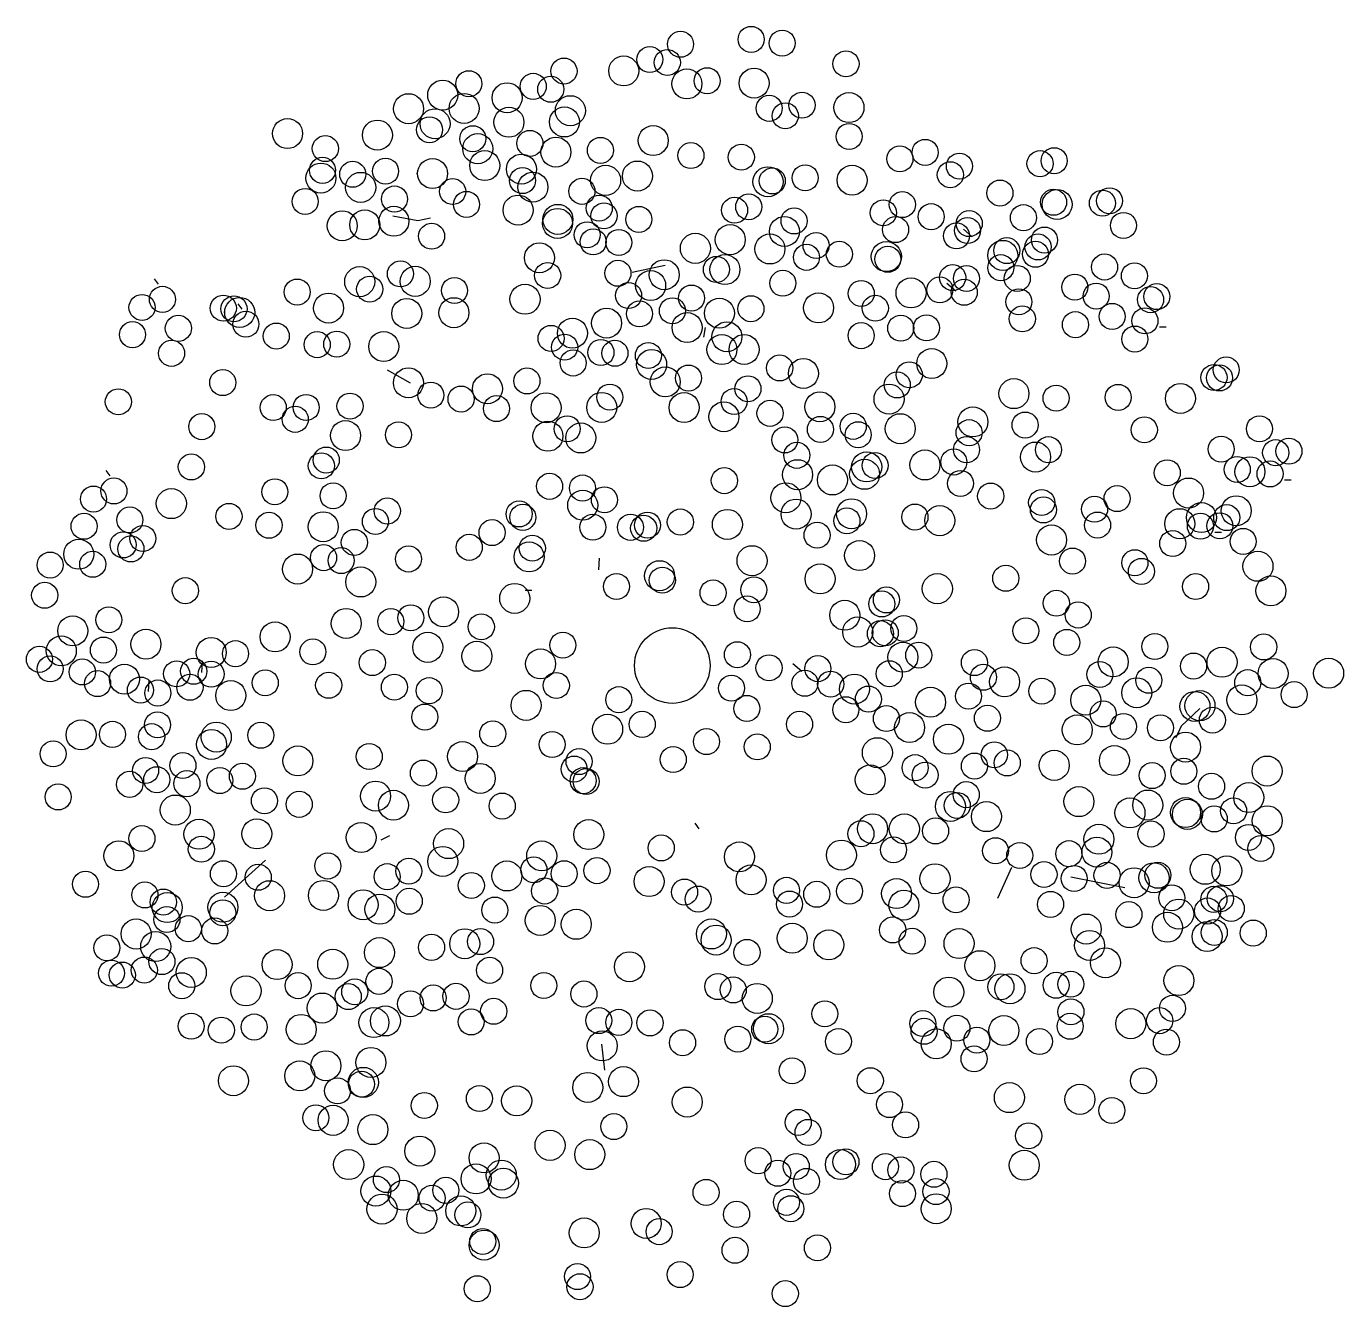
# Model space of a CAD drawing. Header units: millimetres. Extents: x 441156 to 441876, y 4514765 to 4515211.
# Drawn here: x 441538.634 to 441541.24, y 4514824.097 to 4514826.629 of the extents above; entities that cross this region are included whole.
import ezdxf

# ---------------------------------------------------------------- set-up
doc = ezdxf.new("R2010")
doc.units = ezdxf.units.MM
doc.layers.add('01_piscinas', color=254, linetype='Continuous')

msp = doc.modelspace()

# ---------------------------------------------------------------- linework, layer by layer
at = {"layer": '01_piscinas'}
for p, q in [((441539.40755903, 4514826.33736439, 0.00000053), (441539.40848353, 4514826.34337488, 0.00000053)), ((441539.35890278, 4514826.2544409, 0.00000053), (441539.40891708, 4514826.24526339, 0.00000053)), ((441539.40891708, 4514826.24526339, 0.00000053), (441539.43357429, 4514826.25047472, 0.00000053)), ((441540.48775707, 4514826.22794974, 0.00000053), (441540.50523075, 4514826.21307367, 0.00000053)), ((441539.89769918, 4514826.15643738, 0.00000053), (441539.83223187, 4514826.142322, 0.00000053)), ((441538.89571317, 4514826.11917811, 0.00000053), (441538.88790134, 4514826.13001616, 0.00000053)), ((441540.45491094, 4514826.12113368, 0.00000053), (441540.47238462, 4514826.10625762, 0.00000053)), ((441539.06081871, 4514826.07005646, 0.00000053), (441539.05300687, 4514826.08089451, 0.00000053)), ((441539.02611235, 4514826.06269868, 0.00000053), (441539.02703686, 4514826.06870917, 0.00000053)), ((441539.97439349, 4514826.01469052, 0.00000053), (441539.97735191, 4514826.03392409, 0.00000053)), ((441540.87524328, 4514826.03534563, 0.00000053), (441540.88860205, 4514826.03516876, 0.00000053)), ((441539.39393834, 4514825.9236753, 0.00000053), (441539.34876447, 4514825.94908182, 0.00000053)), ((441538.79985167, 4514825.74021504, 0.00000053), (441538.79203984, 4514825.75105309, 0.00000053)), ((441541.12263388, 4514825.73269017, 0.00000053), (441541.13599265, 4514825.7325133, 0.00000053)), ((441540.98486306, 4514825.62928817, 0.00000053), (441540.99822183, 4514825.62911129, 0.00000053)), ((441539.76659638, 4514825.55448415, 0.00000053), (441539.76814415, 4514825.57738024, 0.00000053)), ((441539.62075734, 4514825.51461562, 0.00000053), (441539.63411611, 4514825.51443874, 0.00000053)), ((441538.98119745, 4514825.35143158, 0.00000053), (441538.98274522, 4514825.37432768, 0.00000053)), ((441540.15041402, 4514825.36922714, 0.00000053), (441540.1678877, 4514825.35435107, 0.00000053)), ((441538.87582213, 4514825.31422162, 0.00000053), (441538.8773699, 4514825.33711771, 0.00000053)), ((441539.96515058, 4514825.0423804, 0.00000053), (441539.95733874, 4514825.05321845, 0.00000053)), ((441539.35282089, 4514825.02875033, 0.00000053), (441539.33560673, 4514825.01967534, 0.00000053)), ((441539.10707906, 4514824.98066883, 0.00000053), (441539.02619367, 4514824.90712153, 0.00000053)), ((441540.55597693, 4514824.90548759, 0.00000053), (441540.58361617, 4514824.96648993, 0.00000053)), ((441540.69998429, 4514824.94759667, 0.00000053), (441540.80723377, 4514824.92640229, 0.00000053)), ((441539.771553, 4514824.61659094, 0.00000053), (441539.77803778, 4514824.56516996, 0.00000053)), ((441539.43107601, 4514824.38121974, 0.00000053), (441539.42569659, 4514824.3783838, 0.00000053)), ((441539.87886555, 4514824.23829546, 0.00000053), (441539.87348613, 4514824.23545952, 0.00000053))]:
    msp.add_line(p, q, dxfattribs=at)
at = {"layer": '01_piscinas', "elevation": 0.00000053}
msp.add_lwpolyline([(441540.9555196, 4514825.2800165), (441540.9183672, 4514825.24529827), (441540.9183672, 4514825.24529827), (441540.90787297, 4514825.22238523)], dxfattribs=at)
at = {"layer": '01_piscinas'}
for centre, radius in [((441540.06782326, 4514826.60356333, 0.00000053), 0.02577061), ((441539.92823935, 4514826.59383231, 0.00000053), 0.02577061), ((441540.129208, 4514826.59604233, 0.00000053), 0.02577061), ((441539.86747296, 4514826.56365455, 0.00000053), 0.02577061), ((441539.90205217, 4514826.55786028, 0.00000053), 0.02577061), ((441540.25545515, 4514826.55520808, 0.00000053), 0.02577061), ((441539.69766193, 4514826.54085448, 0.00000053), 0.02577061), ((441539.81581271, 4514826.54111633, 0.00000053), 0.02968877), ((441539.50941903, 4514826.51584247, 0.00000053), 0.02577061), ((441539.63689555, 4514826.51067673, 0.00000053), 0.02577061), ((441539.67147475, 4514826.50488245, 0.00000053), 0.02577061), ((441539.94084813, 4514826.5155192, 0.00000053), 0.02968877), ((441539.98080748, 4514826.52172879, 0.00000053), 0.02577061), ((441540.07374365, 4514826.51701144, 0.00000053), 0.02968877), ((441539.45775877, 4514826.49330425, 0.00000053), 0.02968877), ((441539.58523529, 4514826.48813851, 0.00000053), 0.02968877), ((441540.16843937, 4514826.47337353, 0.00000053), 0.02577061), ((441540.26137554, 4514826.46865619, 0.00000053), 0.02968877), ((441539.39015136, 4514826.46647843, 0.00000053), 0.02968877), ((441539.50003846, 4514826.46711558, 0.00000053), 0.02968877), ((441539.71027072, 4514826.46254138, 0.00000053), 0.02968877), ((441540.10346362, 4514826.46726017, 0.00000053), 0.02577061), ((441540.135442, 4514826.45245463, 0.00000053), 0.02577061), ((441539.15100509, 4514826.41723304, 0.00000053), 0.02968877), ((441539.43175185, 4514826.42478297, 0.00000053), 0.02577061), ((441539.44263631, 4514826.4367796, 0.00000053), 0.02968877), ((441539.58869336, 4514826.43960862, 0.00000053), 0.02968877), ((441539.69858046, 4514826.44024578, 0.00000053), 0.02968877), ((441539.32856618, 4514826.41429395, 0.00000053), 0.02968877), ((441539.51730576, 4514826.40712184, 0.00000053), 0.02577061), ((441539.63029386, 4514826.39791317, 0.00000053), 0.02577061), ((441539.87409628, 4514826.40347524, 0.00000053), 0.02968877), ((441540.26168915, 4514826.41162037, 0.00000053), 0.02577061), ((441539.22567455, 4514826.38757529, 0.00000053), 0.02577061), ((441539.52710819, 4514826.38742415, 0.00000053), 0.02968877), ((441539.68167342, 4514826.38057732, 0.00000053), 0.02968877), ((441539.7697295, 4514826.384068, 0.00000053), 0.02577061), ((441539.94876574, 4514826.37381749, 0.00000053), 0.02577061), ((441540.04842622, 4514826.37062008, 0.00000053), 0.02577061), ((441540.36215403, 4514826.36732773, 0.00000053), 0.02577061), ((441540.41196972, 4514826.38007135, 0.00000053), 0.02577061), ((441539.22005418, 4514826.34459927, 0.00000053), 0.02577061), ((441539.34473608, 4514826.34294843, 0.00000053), 0.02577061), ((441539.43767225, 4514826.33823109, 0.00000053), 0.02968877), ((441539.5409913, 4514826.35394469, 0.00000053), 0.02968877), ((441539.61343846, 4514826.34690186, 0.00000053), 0.02968877), ((441540.47974908, 4514826.35281755, 0.00000053), 0.02577061), ((441540.63923006, 4514826.35774653, 0.00000053), 0.02577061), ((441540.6671361, 4514826.36359886, 0.00000053), 0.02577061), ((441539.21694481, 4514826.32932665, 0.00000053), 0.02968877), ((441539.27976032, 4514826.33683506, 0.00000053), 0.02577061), ((441539.61566075, 4514826.32428693, 0.00000053), 0.02577061), ((441539.63621425, 4514826.31136128, 0.00000053), 0.02968877), ((441539.78005149, 4514826.3247989, 0.00000053), 0.02968877), ((441539.84294899, 4514826.3333221, 0.00000053), 0.02968877), ((441540.10117759, 4514826.32199193, 0.00000053), 0.02968877), ((441540.10969762, 4514826.32367246, 0.00000053), 0.02577061), ((441540.17467337, 4514826.32978583, 0.00000053), 0.02577061), ((441540.26760954, 4514826.32506849, 0.00000053), 0.02968877), ((441540.46184762, 4514826.33583085, 0.00000053), 0.02577061), ((441539.29553938, 4514826.31091886, 0.00000053), 0.02968877), ((441539.47743804, 4514826.30260169, 0.00000053), 0.02577061), ((441539.73321847, 4514826.30310156, 0.00000053), 0.02577061), ((441540.5599967, 4514826.29966297, 0.00000053), 0.02577061), ((441539.18580683, 4514826.28305514, 0.00000053), 0.02577061), ((441539.36248105, 4514826.28784097, 0.00000053), 0.02577061), ((441539.50492646, 4514826.27720718, 0.00000053), 0.02577061), ((441539.60693101, 4514826.26603829, 0.00000053), 0.02968877), ((441539.7674002, 4514826.26987442, 0.00000053), 0.02577061), ((441540.03516491, 4514826.26570155, 0.00000053), 0.02577061), ((441540.06304552, 4514826.27242686, 0.00000053), 0.02577061), ((441540.36692302, 4514826.27680482, 0.00000053), 0.02577061), ((441540.66611547, 4514826.28148453, 0.00000053), 0.02577061), ((441540.67305649, 4514826.27704697, 0.00000053), 0.02968877), ((441540.76261075, 4514826.27976502, 0.00000053), 0.02577061), ((441540.7766218, 4514826.28439272, 0.00000053), 0.02577061), ((441539.25918199, 4514826.23491979, 0.00000053), 0.02968877), ((441539.30368135, 4514826.23679487, 0.00000053), 0.02968877), ((441539.36120981, 4514826.24393329, 0.00000053), 0.02968877), ((441539.68503892, 4514826.2395834, 0.00000053), 0.02968877), ((441539.68552558, 4514826.24763051, 0.00000053), 0.02968877), ((441539.77681726, 4514826.25453853, 0.00000053), 0.02577061), ((441539.84576623, 4514826.24756931, 0.00000053), 0.02577061), ((441540.15272264, 4514826.24451617, 0.00000053), 0.02577061), ((441540.3293079, 4514826.26051167, 0.00000053), 0.02577061), ((441540.4238935, 4514826.25292977, 0.00000053), 0.02577061), ((441540.49926037, 4514826.23928898, 0.00000053), 0.02577061), ((441540.60638393, 4514826.25093047, 0.00000053), 0.02577061), ((441539.43587926, 4514826.21427554, 0.00000053), 0.02577061), ((441539.74360918, 4514826.21710178, 0.00000053), 0.02577061), ((441540.02643518, 4514826.20745291, 0.00000053), 0.02968877), ((441540.13361865, 4514826.22363227, 0.00000053), 0.02968877), ((441540.35354613, 4514826.22738868, 0.00000053), 0.02577061), ((441540.47401634, 4514826.21495724, 0.00000053), 0.02577061), ((441540.49587205, 4514826.22550473, 0.00000053), 0.02577061), ((441540.80424245, 4514826.23556011, 0.00000053), 0.02577061), ((441539.75546482, 4514826.20308522, 0.00000053), 0.02577061), ((441539.80612893, 4514826.2019464, 0.00000053), 0.02577061), ((441539.95750476, 4514826.19032459, 0.00000053), 0.02968877), ((441540.10502975, 4514826.18904513, 0.00000053), 0.02968877), ((441540.19632143, 4514826.19595315, 0.00000053), 0.02577061), ((441540.57347958, 4514826.18580799, 0.00000053), 0.02577061), ((441540.63527525, 4514826.19309191, 0.00000053), 0.02577061), ((441540.64801563, 4514826.20672556, 0.00000053), 0.02577061), ((441539.64916819, 4514826.17163144, 0.00000053), 0.02968877), ((441540.17731636, 4514826.17256377, 0.00000053), 0.02577061), ((441540.24229212, 4514826.17867713, 0.00000053), 0.02577061), ((441540.33522829, 4514826.17395979, 0.00000053), 0.02968877), ((441540.33823356, 4514826.16873263, 0.00000053), 0.02577061), ((441540.56565435, 4514826.17643454, 0.00000053), 0.02968877), ((441540.63022867, 4514826.17862766, 0.00000053), 0.02577061), ((441539.37411025, 4514826.13978519, 0.00000053), 0.02577061), ((441539.66533977, 4514826.13663392, 0.00000053), 0.02577061), ((441539.80440887, 4514826.14104544, 0.00000053), 0.02577061), ((441539.89591958, 4514826.13814012, 0.00000053), 0.02968877), ((441539.99910526, 4514826.14862914, 0.00000053), 0.02577061), ((441540.01593837, 4514826.14829981, 0.00000053), 0.02968877), ((441540.56170422, 4514826.15205808, 0.00000053), 0.02577061), ((441540.76700104, 4514826.15344245, 0.00000053), 0.02577061), ((441540.82588542, 4514826.13598401, 0.00000053), 0.02577061), ((441539.29357696, 4514826.12442063, 0.00000053), 0.02968877), ((441539.31334386, 4514826.10960743, 0.00000053), 0.02577061), ((441539.40346406, 4514826.12505778, 0.00000053), 0.02968877), ((441539.48116002, 4514826.10694243, 0.00000053), 0.02577061), ((441539.86907949, 4514826.11680076, 0.00000053), 0.02968877), ((441540.13066427, 4514826.12131816, 0.00000053), 0.02577061), ((441540.44117021, 4514826.10814118, 0.00000053), 0.02577061), ((441540.46641424, 4514826.13247292, 0.00000053), 0.02577061), ((441540.49371362, 4514826.13071058, 0.00000053), 0.02577061), ((441540.59421896, 4514826.1307984, 0.00000053), 0.02577061), ((441540.70802439, 4514826.11362637, 0.00000053), 0.02577061), ((441538.90337907, 4514826.0894618, 0.00000053), 0.02577061), ((441539.1699982, 4514826.10383845, 0.00000053), 0.02577061), ((441539.6205709, 4514826.08966737, 0.00000053), 0.02968877), ((441539.82541093, 4514826.09692822, 0.00000053), 0.02577061), ((441539.9499257, 4514826.09200943, 0.00000053), 0.02577061), ((441540.28560336, 4514826.10113517, 0.00000053), 0.02577061), ((441540.38405296, 4514826.10218191, 0.00000053), 0.02968877), ((441540.48933531, 4514826.10339373, 0.00000053), 0.02577061), ((441540.59742589, 4514826.08461006, 0.00000053), 0.02577061), ((441540.75022557, 4514826.09584113, 0.00000053), 0.02577061), ((441540.85795653, 4514826.0888358, 0.00000053), 0.02577061), ((441540.87023323, 4514826.09488998, 0.00000053), 0.02577061), ((441538.86303067, 4514826.073441, 0.00000053), 0.02577061), ((441539.02386198, 4514826.07206874, 0.00000053), 0.02577061), ((441539.04497143, 4514826.0707074, 0.00000053), 0.02577061), ((441539.05622557, 4514826.06356537, 0.00000053), 0.02968877), ((441539.23199179, 4514826.07223615, 0.00000053), 0.02968877), ((441539.38671903, 4514826.06147208, 0.00000053), 0.02968877), ((441539.47988877, 4514826.06303475, 0.00000053), 0.02968877), ((441539.84711372, 4514826.06068123, 0.00000053), 0.02577061), ((441539.91208948, 4514826.06679459, 0.00000053), 0.02577061), ((441540.00502565, 4514826.06207725, 0.00000053), 0.02968877), ((441540.06748342, 4514826.07082406, 0.00000053), 0.02577061), ((441540.20123739, 4514826.07252357, 0.00000053), 0.02968877), ((441540.31346921, 4514826.07191041, 0.00000053), 0.02577061), ((441540.78196287, 4514826.055671, 0.00000053), 0.02577061), ((441538.93492335, 4514826.03213261, 0.00000053), 0.02577061), ((441539.0684846, 4514826.04034016, 0.00000053), 0.02577061), ((441539.78184647, 4514826.04241216, 0.00000053), 0.02968877), ((441539.94119596, 4514826.03376079, 0.00000053), 0.02968877), ((441540.36377604, 4514826.03238001, 0.00000053), 0.02577061), ((441540.41455065, 4514826.03303751, 0.00000053), 0.02577061), ((441540.60423819, 4514826.05081458, 0.00000053), 0.02577061), ((441540.70914971, 4514826.03931985, 0.00000053), 0.02577061), ((441540.84680419, 4514826.04688005, 0.00000053), 0.02577061), ((441538.84424617, 4514826.01960186, 0.00000053), 0.02577061), ((441539.12864705, 4514826.01678017, 0.00000053), 0.02577061), ((441539.67211595, 4514826.01219162, 0.00000053), 0.02577061), ((441539.71433365, 4514826.02252914, 0.00000053), 0.02968877), ((441540.01979054, 4514826.01535301, 0.00000053), 0.02968877), ((441540.28552482, 4514826.01766161, 0.00000053), 0.02577061), ((441540.8267612, 4514826.01090461, 0.00000053), 0.02577061), ((441538.92154645, 4514825.98271648, 0.00000053), 0.02577061), ((441539.20971413, 4514825.99984266, 0.00000053), 0.02577061), ((441539.24816168, 4514826.00089063, 0.00000053), 0.02577061), ((441539.34109785, 4514825.99617328, 0.00000053), 0.02968877), ((441539.69898231, 4514825.9949216, 0.00000053), 0.02577061), ((441539.77069738, 4514825.98441501, 0.00000053), 0.02577061), ((441539.79848431, 4514825.98283264, 0.00000053), 0.02577061), ((441539.86457203, 4514825.97836706, 0.00000053), 0.02577061), ((441540.01001381, 4514825.99008701, 0.00000053), 0.02968877), ((441540.05385032, 4514825.99029937, 0.00000053), 0.02968877), ((441539.71571474, 4514825.96362859, 0.00000053), 0.02577061), ((441539.87103475, 4514825.96064103, 0.00000053), 0.02968877), ((441540.12427621, 4514825.95380119, 0.00000053), 0.02577061), ((441540.42509971, 4514825.96254221, 0.00000053), 0.02968877), ((441539.02268477, 4514825.92477267, 0.00000053), 0.02577061), ((441539.38992252, 4514825.9243954, 0.00000053), 0.02968877), ((441539.62444213, 4514825.92807412, 0.00000053), 0.02577061), ((441539.89802543, 4514825.92627511, 0.00000053), 0.02968877), ((441539.94400114, 4514825.93379663, 0.00000053), 0.02577061), ((441540.17128938, 4514825.94283179, 0.00000053), 0.02968877), ((441540.38069201, 4514825.94024041, 0.00000053), 0.02577061), ((441540.9832912, 4514825.93488894, 0.00000053), 0.02577061), ((441540.99428237, 4514825.93405552, 0.00000053), 0.02577061), ((441541.00751913, 4514825.94995375, 0.00000053), 0.02577061), ((441539.43434938, 4514825.90001282, 0.00000053), 0.02577061), ((441539.54634354, 4514825.91252695, 0.00000053), 0.02968877), ((441540.06155886, 4514825.91261125, 0.00000053), 0.02577061), ((441540.35681311, 4514825.9202096, 0.00000053), 0.02577061), ((441540.58767568, 4514825.90296389, 0.00000053), 0.02968877), ((441538.81622808, 4514825.88683603, 0.00000053), 0.02577061), ((441539.12269851, 4514825.87545561, 0.00000053), 0.02577061), ((441539.1877903, 4514825.87565102, 0.00000053), 0.02577061), ((441539.27444524, 4514825.87827163, 0.00000053), 0.02577061), ((441539.49405551, 4514825.89224862, 0.00000053), 0.02577061), ((441539.56414431, 4514825.87339538, 0.00000053), 0.02577061), ((441539.66238836, 4514825.87513659, 0.00000053), 0.02968877), ((441539.77227546, 4514825.87577375, 0.00000053), 0.02968877), ((441539.78829491, 4514825.89605457, 0.00000053), 0.02577061), ((441539.9352714, 4514825.87554799, 0.00000053), 0.02968877), ((441540.03415116, 4514825.88734989, 0.00000053), 0.02577061), ((441540.2037923, 4514825.8768966, 0.00000053), 0.02968877), ((441540.3405936, 4514825.89227703, 0.00000053), 0.02968877), ((441540.67096851, 4514825.89398606, 0.00000053), 0.02577061), ((441540.79381829, 4514825.89555561, 0.00000053), 0.02577061), ((441540.91698594, 4514825.8934201, 0.00000053), 0.02968877), ((441539.16610911, 4514825.85219714, 0.00000053), 0.02577061), ((441540.01386597, 4514825.8571402, 0.00000053), 0.02968877), ((441540.10515765, 4514825.86404823, 0.00000053), 0.02577061), ((441540.50657074, 4514825.84709533, 0.00000053), 0.02968877), ((441538.98133362, 4514825.83771438, 0.00000053), 0.02577061), ((441539.26571551, 4514825.82002299, 0.00000053), 0.02968877), ((441539.37022337, 4514825.82144593, 0.00000053), 0.02577061), ((441539.66590144, 4514825.81869611, 0.00000053), 0.02968877), ((441539.70398886, 4514825.83344114, 0.00000053), 0.02577061), ((441540.20482157, 4514825.83226169, 0.00000053), 0.02577061), ((441540.26979733, 4514825.83837506, 0.00000053), 0.02577061), ((441540.27964908, 4514825.82174278, 0.00000053), 0.02577061), ((441540.3627335, 4514825.83365771, 0.00000053), 0.02968877), ((441540.49891114, 4514825.82576719, 0.00000053), 0.02577061), ((441540.60966024, 4514825.84088611, 0.00000053), 0.02577061), ((441540.84552039, 4514825.83148693, 0.00000053), 0.02577061), ((441541.07327602, 4514825.83332855, 0.00000053), 0.02577061), ((441539.7308253, 4514825.81531752, 0.00000053), 0.02968877), ((441540.13446931, 4514825.8114561, 0.00000053), 0.02577061), ((441539.22750623, 4514825.77165523, 0.00000053), 0.02577061), ((441540.15816948, 4514825.78101609, 0.00000053), 0.02577061), ((441540.46867542, 4514825.76783911, 0.00000053), 0.02577061), ((441540.49391945, 4514825.79217085, 0.00000053), 0.02577061), ((441540.63041316, 4514825.77764323, 0.00000053), 0.02968877), ((441540.65604747, 4514825.79215361, 0.00000053), 0.02577061), ((441540.99761617, 4514825.79318567, 0.00000053), 0.02577061), ((441541.10534713, 4514825.78618034, 0.00000053), 0.02577061), ((441541.13156826, 4514825.78911929, 0.00000053), 0.02577061), ((441538.96064331, 4514825.75802866, 0.00000053), 0.02577061), ((441539.2177617, 4514825.76026164, 0.00000053), 0.02577061), ((441540.1595483, 4514825.74270279, 0.00000053), 0.02968877), ((441540.29225786, 4514825.74342968, 0.00000053), 0.02968877), ((441540.2963496, 4514825.75808321, 0.00000053), 0.02968877), ((441540.31310858, 4514825.7608331, 0.00000053), 0.02577061), ((441540.41155817, 4514825.76187983, 0.00000053), 0.02968877), ((441540.8908441, 4514825.74642917, 0.00000053), 0.02577061), ((441541.02935347, 4514825.75301554, 0.00000053), 0.02577061), ((441541.05427183, 4514825.74848387, 0.00000053), 0.02968877), ((441541.09419479, 4514825.74422459, 0.00000053), 0.02577061), ((441539.66925762, 4514825.71970425, 0.00000053), 0.02577061), ((441539.73418148, 4514825.71632567, 0.00000053), 0.02577061), ((441540.01485845, 4514825.7309125, 0.00000053), 0.02577061), ((441540.22874261, 4514825.7322215, 0.00000053), 0.02968877), ((441540.48198407, 4514825.72538165, 0.00000053), 0.02577061), ((441538.76716916, 4514825.69447793, 0.00000053), 0.02577061), ((441538.80751756, 4514825.71049873, 0.00000053), 0.02577061), ((441539.12574885, 4514825.70890702, 0.00000053), 0.02577061), ((441539.24101531, 4514825.70089134, 0.00000053), 0.02577061), ((441539.77759208, 4514825.69306719, 0.00000053), 0.02577061), ((441540.13667602, 4514825.69716406, 0.00000053), 0.02968877), ((441540.54164862, 4514825.70044653, 0.00000053), 0.02577061), ((441540.79167255, 4514825.69543972, 0.00000053), 0.02577061), ((441540.93300847, 4514825.70642813, 0.00000053), 0.02968877), ((441538.92103072, 4514825.68544, 0.00000053), 0.02968877), ((441539.3482151, 4514825.67087994, 0.00000053), 0.02577061), ((441539.6089598, 4514825.66502551, 0.00000053), 0.02577061), ((441539.73467746, 4514825.68237072, 0.00000053), 0.02968877), ((441540.15667273, 4514825.66479007, 0.00000053), 0.02968877), ((441540.26655983, 4514825.66542723, 0.00000053), 0.02968877), ((441540.64252161, 4514825.68765139, 0.00000053), 0.02577061), ((441540.64587349, 4514825.67303857, 0.00000053), 0.02577061), ((441540.74713909, 4514825.67441098, 0.00000053), 0.02577061), ((441541.02735673, 4514825.67134122, 0.00000053), 0.02968877), ((441538.74838467, 4514825.64063879, 0.00000053), 0.02577061), ((441538.83906184, 4514825.65316954, 0.00000053), 0.02577061), ((441539.03505025, 4514825.66026292, 0.00000053), 0.02577061), ((441539.11421546, 4514825.64262269, 0.00000053), 0.02577061), ((441539.22146806, 4514825.6397091, 0.00000053), 0.02968877), ((441539.32465373, 4514825.65019812, 0.00000053), 0.02577061), ((441539.61613891, 4514825.65834777, 0.00000053), 0.02577061), ((441539.75480181, 4514825.63882289, 0.00000053), 0.02577061), ((441539.82915981, 4514825.6386132, 0.00000053), 0.02577061), ((441539.86286691, 4514825.64296459, 0.00000053), 0.02577061), ((441539.92784267, 4514825.64907796, 0.00000053), 0.02577061), ((441540.02077884, 4514825.64436061, 0.00000053), 0.02968877), ((441540.25727936, 4514825.65147996, 0.00000053), 0.02577061), ((441540.39185902, 4514825.65893035, 0.00000053), 0.02577061), ((441540.44088389, 4514825.65176903, 0.00000053), 0.02968877), ((441540.75307328, 4514825.64302716, 0.00000053), 0.02577061), ((441540.91570645, 4514825.64576203, 0.00000053), 0.02968877), ((441540.95856784, 4514825.65784934, 0.00000053), 0.02968877), ((441540.95642397, 4514825.64082258, 0.00000053), 0.02577061), ((441540.99482166, 4514825.64163265, 0.00000053), 0.02577061), ((441541.00848416, 4514825.6577819, 0.00000053), 0.02577061), ((441538.86470187, 4514825.61652323, 0.00000053), 0.02577061), ((441539.55537253, 4514825.62817001, 0.00000053), 0.02577061), ((441539.8552808, 4514825.63668661, 0.00000053), 0.02577061), ((441540.19827323, 4514825.62309462, 0.00000053), 0.02577061), ((441540.66198307, 4514825.61354176, 0.00000053), 0.02968877), ((441538.73795483, 4514825.58535239, 0.00000053), 0.02968877), ((441538.82568495, 4514825.60375341, 0.00000053), 0.02577061), ((441538.84114051, 4514825.59584141, 0.00000053), 0.02577061), ((441539.28303392, 4514825.60881722, 0.00000053), 0.02577061), ((441539.51036012, 4514825.59906398, 0.00000053), 0.02577061), ((441539.63504201, 4514825.59741315, 0.00000053), 0.02577061), ((441540.28235835, 4514825.58272665, 0.00000053), 0.02968877), ((441540.90167406, 4514825.60651456, 0.00000053), 0.02577061), ((441541.04097944, 4514825.61070214, 0.00000053), 0.02577061), ((441538.68126943, 4514825.56396179, 0.00000053), 0.02577061), ((441538.76553032, 4514825.56553377, 0.00000053), 0.02577061), ((441539.17060728, 4514825.55610124, 0.00000053), 0.02968877), ((441539.22226754, 4514825.57863946, 0.00000053), 0.02577061), ((441539.25684674, 4514825.57284519, 0.00000053), 0.02577061), ((441539.39008369, 4514825.57597446, 0.00000053), 0.02577061), ((441539.62874769, 4514825.58003467, 0.00000053), 0.02968877), ((441540.06960351, 4514825.57258273, 0.00000053), 0.02968877), ((441540.70358357, 4514825.5718463, 0.00000053), 0.02577061), ((441540.82694191, 4514825.56856533, 0.00000053), 0.02577061), ((441541.07029436, 4514825.5614919, 0.00000053), 0.02968877), ((441539.29564271, 4514825.53050412, 0.00000053), 0.02968877), ((441539.88678794, 4514825.5429244, 0.00000053), 0.02968877), ((441539.89216565, 4514825.5341091, 0.00000053), 0.02577061), ((441540.20419362, 4514825.53654273, 0.00000053), 0.02968877), ((441540.57146732, 4514825.53781579, 0.00000053), 0.02577061), ((441540.83979798, 4514825.5514682, 0.00000053), 0.02577061), ((441538.94878255, 4514825.51327311, 0.00000053), 0.02577061), ((441539.80148847, 4514825.52157834, 0.00000053), 0.02577061), ((441539.9924965, 4514825.5090718, 0.00000053), 0.02577061), ((441540.0731731, 4514825.51506626, 0.00000053), 0.02577061), ((441540.43610748, 4514825.51726046, 0.00000053), 0.02968877), ((441540.94699777, 4514825.52145679, 0.00000053), 0.02577061), ((441541.09585373, 4514825.51291311, 0.00000053), 0.02968877), ((441538.67054211, 4514825.50419393, 0.00000053), 0.02577061), ((441539.6001504, 4514825.4980706, 0.00000053), 0.02968877), ((441540.32637696, 4514825.48703992, 0.00000053), 0.02577061), ((441540.33537957, 4514825.49505587, 0.00000053), 0.02577061), ((441540.67148106, 4514825.48849873, 0.00000053), 0.02577061), ((441538.79745466, 4514825.45561402, 0.00000053), 0.02577061), ((441539.39479604, 4514825.45972597, 0.00000053), 0.02577061), ((441539.45946827, 4514825.47143798, 0.00000053), 0.02968877), ((441540.06002239, 4514825.47739949, 0.00000053), 0.02577061), ((441540.25301829, 4514825.46476485, 0.00000053), 0.02968877), ((441540.71489166, 4514825.46524026, 0.00000053), 0.02577061), ((441538.7260473, 4514825.43386238, 0.00000053), 0.02968877), ((441539.26704541, 4514825.44854005, 0.00000053), 0.02968877), ((441539.35510149, 4514825.45203074, 0.00000053), 0.02577061), ((441539.53413773, 4514825.44178022, 0.00000053), 0.02577061), ((441540.27868407, 4514825.43156887, 0.00000053), 0.02968877), ((441540.33308374, 4514825.43005853, 0.00000053), 0.02577061), ((441540.36997575, 4514825.4384769, 0.00000053), 0.02577061), ((441540.61118324, 4514825.43381999, 0.00000053), 0.02577061), ((441538.87082983, 4514825.40747867, 0.00000053), 0.02968877), ((441539.12636329, 4514825.42190742, 0.00000053), 0.02968877), ((441539.42832098, 4514825.40128483, 0.00000053), 0.02968877), ((441539.69541592, 4514825.40559307, 0.00000053), 0.02577061), ((441539.91185898, 4514825.36521345, 0.00000053), 0.07470993), ((441539.91185898, 4514825.36521345, 0.00000053), 0.07470993), ((441540.32344418, 4514825.42826667, 0.00000053), 0.02577061), ((441540.69210139, 4514825.41099595, 0.00000053), 0.02577061), ((441538.66003462, 4514825.377572, 0.00000053), 0.02577061), ((441538.70340321, 4514825.39428265, 0.00000053), 0.02968877), ((441538.78672735, 4514825.39584616, 0.00000053), 0.02577061), ((441538.99985366, 4514825.39112497, 0.00000053), 0.02968877), ((441539.04804743, 4514825.38867924, 0.00000053), 0.02577061), ((441539.20103274, 4514825.39224967, 0.00000053), 0.02577061), ((441539.52540799, 4514825.38353158, 0.00000053), 0.02968877), ((441540.04059534, 4514825.38669653, 0.00000053), 0.02577061), ((441540.36796657, 4514825.38178059, 0.00000053), 0.02968877), ((441540.39928741, 4514825.38588477, 0.00000053), 0.02577061), ((441540.86628334, 4514825.40285477, 0.00000053), 0.02577061), ((441541.08157188, 4514825.40204849, 0.00000053), 0.02577061), ((441538.68135203, 4514825.35863619, 0.00000053), 0.02577061), ((441538.74500371, 4514825.3525872, 0.00000053), 0.02577061), ((441538.96523807, 4514825.3539221, 0.00000053), 0.02577061), ((441539.31859046, 4514825.37106429, 0.00000053), 0.02577061), ((441539.65133127, 4514825.36847933, 0.00000053), 0.02968877), ((441540.10320168, 4514825.36078648, 0.00000053), 0.02577061), ((441540.19972016, 4514825.35912088, 0.00000053), 0.02577061), ((441540.50942586, 4514825.37107178, 0.00000053), 0.02577061), ((441540.78392206, 4514825.37256375, 0.00000053), 0.02968877), ((441540.94300077, 4514825.36420133, 0.00000053), 0.02577061), ((441540.9992106, 4514825.37175747, 0.00000053), 0.02968877), ((441541.1002076, 4514825.34948104, 0.00000053), 0.02968877), ((441541.2100947, 4514825.3501182, 0.00000053), 0.02968877), ((441538.77519396, 4514825.32956183, 0.00000053), 0.02577061), ((441538.82838138, 4514825.33830333, 0.00000053), 0.02968877), ((441538.93156706, 4514825.34879235, 0.00000053), 0.02577061), ((441538.99981728, 4514825.34812783, 0.00000053), 0.02577061), ((441539.10676672, 4514825.33105653, 0.00000053), 0.02577061), ((441539.23226454, 4514825.32627742, 0.00000053), 0.02577061), ((441539.68250542, 4514825.32586117, 0.00000053), 0.02577061), ((441540.17416464, 4514825.33017887, 0.00000053), 0.02577061), ((441540.22519626, 4514825.32848708, 0.00000053), 0.02577061), ((441540.34111198, 4514825.34905767, 0.00000053), 0.02577061), ((441540.52717634, 4514825.34199893, 0.00000053), 0.02577061), ((441540.56921427, 4514825.33300116, 0.00000053), 0.02968877), ((441540.75757255, 4514825.34759054, 0.00000053), 0.02577061), ((441540.85434796, 4514825.33606557, 0.00000053), 0.02577061), ((441541.05005054, 4514825.33135857, 0.00000053), 0.02577061), ((441538.85986276, 4514825.31671214, 0.00000053), 0.02577061), ((441538.89444196, 4514825.31091787, 0.00000053), 0.02577061), ((441538.95792238, 4514825.32222794, 0.00000053), 0.02577061), ((441539.03861324, 4514825.30578676, 0.00000053), 0.02968877), ((441539.36218925, 4514825.32250127, 0.00000053), 0.02577061), ((441539.43113822, 4514825.31553204, 0.00000053), 0.02577061), ((441540.02906195, 4514825.32041219, 0.00000053), 0.02577061), ((441540.27216579, 4514825.31872665, 0.00000053), 0.02968877), ((441540.29974127, 4514825.29890803, 0.00000053), 0.02577061), ((441540.49789247, 4514825.30478745, 0.00000053), 0.02577061), ((441540.64299516, 4514825.31455413, 0.00000053), 0.02577061), ((441540.7297034, 4514825.29677866, 0.00000053), 0.02968877), ((441540.83057413, 4514825.31148536, 0.00000053), 0.02968877), ((441541.03862243, 4514825.29729657, 0.00000053), 0.02968877), ((441541.1418081, 4514825.30778559, 0.00000053), 0.02577061), ((441539.62273397, 4514825.28651527, 0.00000053), 0.02968877), ((441539.80608089, 4514825.29772505, 0.00000053), 0.02577061), ((441540.05927913, 4514825.28047346, 0.00000053), 0.02577061), ((441540.25520781, 4514825.2778793, 0.00000053), 0.02577061), ((441540.42264256, 4514825.29281343, 0.00000053), 0.02968877), ((441540.94570393, 4514825.28441931, 0.00000053), 0.02968877), ((441540.95560955, 4514825.28588823, 0.00000053), 0.02968877), ((441538.89377758, 4514825.24803885, 0.00000053), 0.02577061), ((441539.42243304, 4514825.26339995, 0.00000053), 0.02577061), ((441539.85246813, 4514825.24899254, 0.00000053), 0.02577061), ((441540.16365379, 4514825.24903196, 0.00000053), 0.02577061), ((441540.33532115, 4514825.26043047, 0.00000053), 0.02577061), ((441540.53520458, 4514825.26099807, 0.00000053), 0.02577061), ((441540.76422291, 4514825.26961427, 0.00000053), 0.02577061), ((441540.98022343, 4514825.25725492, 0.00000053), 0.02577061), ((441538.74258771, 4514825.2282181, 0.00000053), 0.02968877), ((441538.80457476, 4514825.22917196, 0.00000053), 0.02577061), ((441538.88211005, 4514825.22454845, 0.00000053), 0.02577061), ((441539.01001595, 4514825.22382269, 0.00000053), 0.02968877), ((441539.09807202, 4514825.22731338, 0.00000053), 0.02577061), ((441539.5567213, 4514825.23022489, 0.00000053), 0.02577061), ((441539.78400954, 4514825.23926005, 0.00000053), 0.02968877), ((441540.38127185, 4514825.24266378, 0.00000053), 0.02968877), ((441540.45818174, 4514825.21954891, 0.00000053), 0.02968877), ((441540.71285999, 4514825.2378977, 0.00000053), 0.02968877), ((441540.80415167, 4514825.24480573, 0.00000053), 0.02577061), ((441540.87741732, 4514825.2420867, 0.00000053), 0.02577061), ((441539.00066311, 4514825.20911232, 0.00000053), 0.02968877), ((441539.67427902, 4514825.20903951, 0.00000053), 0.02577061), ((441539.97942566, 4514825.21477285, 0.00000053), 0.02577061), ((441540.08003475, 4514825.20437637, 0.00000053), 0.02577061), ((441540.31749961, 4514825.19291628, 0.00000053), 0.02968877), ((441540.92701226, 4514825.20392417, 0.00000053), 0.02968877), ((441538.68721032, 4514825.19052608, 0.00000053), 0.02577061), ((441539.17129151, 4514825.17656748, 0.00000053), 0.02968877), ((441539.31249915, 4514825.18542356, 0.00000053), 0.02577061), ((441539.49713057, 4514825.18535538, 0.00000053), 0.02968877), ((441539.72753216, 4514825.17533111, 0.00000053), 0.02577061), ((441539.91377387, 4514825.17937902, 0.00000053), 0.02577061), ((441540.54886527, 4514825.18875163, 0.00000053), 0.02577061), ((441540.57440102, 4514825.17261151, 0.00000053), 0.02577061), ((441540.66733719, 4514825.16789416, 0.00000053), 0.02968877), ((441540.78633013, 4514825.17729154, 0.00000053), 0.02968877), ((441538.87017467, 4514825.15775925, 0.00000053), 0.02577061), ((441538.94400327, 4514825.16753231, 0.00000053), 0.02577061), ((441539.06156099, 4514825.14634694, 0.00000053), 0.02577061), ((441539.41954892, 4514825.1525808, 0.00000053), 0.02577061), ((441539.53190932, 4514825.14190001, 0.00000053), 0.02968877), ((441539.71787781, 4514825.16047649, 0.00000053), 0.02577061), ((441540.30329418, 4514825.13910052, 0.00000053), 0.02968877), ((441540.39216906, 4514825.16325853, 0.00000053), 0.02577061), ((441540.41191986, 4514825.14841981, 0.00000053), 0.02577061), ((441540.50942527, 4514825.16649814, 0.00000053), 0.02577061), ((441540.86099959, 4514825.14763378, 0.00000053), 0.02577061), ((441540.92363605, 4514825.15610722, 0.00000053), 0.02577061), ((441541.08828783, 4514825.15666895, 0.00000053), 0.02968877), ((441538.83862796, 4514825.13032235, 0.00000053), 0.02577061), ((441538.89215111, 4514825.13941763, 0.00000053), 0.02577061), ((441538.95185725, 4514825.13165343, 0.00000053), 0.02577061), ((441539.01683301, 4514825.13776679, 0.00000053), 0.02577061), ((441539.73556882, 4514825.13756689, 0.00000053), 0.02577061), ((441539.74144335, 4514825.13598631, 0.00000053), 0.02577061), ((441540.97855731, 4514825.12644841, 0.00000053), 0.02577061), ((441538.69725138, 4514825.10539526, 0.00000053), 0.02577061), ((441539.10515978, 4514825.09778391, 0.00000053), 0.02577061), ((441539.17410875, 4514825.09081469, 0.00000053), 0.02577061), ((441539.32510794, 4514825.10711045, 0.00000053), 0.02968877), ((441539.36043705, 4514825.08907838, 0.00000053), 0.02968877), ((441539.46362272, 4514825.0995674, 0.00000053), 0.02577061), ((441540.4620339, 4514825.0866021, 0.00000053), 0.02968877), ((441540.49338836, 4514825.10994743, 0.00000053), 0.02577061), ((441540.71616187, 4514825.09611628, 0.00000053), 0.02968877), ((441540.85226985, 4514825.08938515, 0.00000053), 0.02968877), ((441541.05215887, 4514825.10417693, 0.00000053), 0.02968877), ((441538.92887266, 4514825.07952473, 0.00000053), 0.02968877), ((441539.57554062, 4514825.08738321, 0.00000053), 0.02577061), ((441540.47557245, 4514825.08856494, 0.00000053), 0.02577061), ((441540.5333463, 4514825.06645795, 0.00000053), 0.02968877), ((441540.81715887, 4514825.07383985, 0.00000053), 0.02968877), ((441540.92704597, 4514825.07447701, 0.00000053), 0.02968877), ((441540.93086442, 4514825.07097736, 0.00000053), 0.02968877), ((441541.0221561, 4514825.07788538, 0.00000053), 0.02577061), ((441540.30793323, 4514825.04254541, 0.00000053), 0.02968877), ((441540.37086514, 4514825.04226625, 0.00000053), 0.02968877), ((441540.98387227, 4514825.06184432, 0.00000053), 0.02577061), ((441541.088568, 4514825.05837189, 0.00000053), 0.02968877), ((441538.86285998, 4514825.02323435, 0.00000053), 0.02577061), ((441538.97577828, 4514825.03161323, 0.00000053), 0.02968877), ((441539.09014823, 4514825.03226952, 0.00000053), 0.02968877), ((441539.29651064, 4514825.02514639, 0.00000053), 0.02968877), ((441539.46954311, 4514825.01301552, 0.00000053), 0.02968877), ((441539.74675931, 4514825.03098929, 0.00000053), 0.02968877), ((441540.28506704, 4514825.03261838, 0.00000053), 0.02577061), ((441540.43263545, 4514825.03812743, 0.00000053), 0.02577061), ((441540.75557369, 4514825.02165538, 0.00000053), 0.02968877), ((441540.85875936, 4514825.0321444, 0.00000053), 0.02577061), ((441541.05146776, 4514825.02529325, 0.00000053), 0.02577061), ((441538.81722286, 4514824.98902273, 0.00000053), 0.02968877), ((441538.98041771, 4514825.00204898, 0.00000053), 0.02577061), ((441539.65359864, 4514824.98890215, 0.00000053), 0.02968877), ((441539.89012395, 4514825.0045586, 0.00000053), 0.02577061), ((441540.04469737, 4514824.98694388, 0.00000053), 0.02968877), ((441540.24634806, 4514824.99036093, 0.00000053), 0.02968877), ((441540.34953373, 4514825.00084995, 0.00000053), 0.02577061), ((441540.55120704, 4514824.99899791, 0.00000053), 0.02577061), ((441540.59915663, 4514824.98960362, 0.00000053), 0.02577061), ((441540.69646271, 4514824.9931668, 0.00000053), 0.02577061), ((441540.75173672, 4514824.99624301, 0.00000053), 0.02968877), ((441541.07591671, 4514825.00344741, 0.00000053), 0.02577061), ((441539.23049797, 4514824.96885601, 0.00000053), 0.02577061), ((441539.45778621, 4514824.97789117, 0.00000053), 0.02968877), ((441539.63824731, 4514824.96129461, 0.00000053), 0.02577061), ((441540.96588899, 4514824.96226947, 0.00000053), 0.02968877), ((441541.008517, 4514824.95903013, 0.00000053), 0.02968877), ((441539.0240165, 4514824.95348595, 0.00000053), 0.02577061), ((441539.09296546, 4514824.94651673, 0.00000053), 0.02577061), ((441539.34805569, 4514824.94767063, 0.00000053), 0.02577061), ((441539.39080606, 4514824.95849532, 0.00000053), 0.02577061), ((441539.58477271, 4514824.94907651, 0.00000053), 0.02968877), ((441539.69795345, 4514824.95353041, 0.00000053), 0.02577061), ((441539.7629292, 4514824.95964377, 0.00000053), 0.02577061), ((441539.86601516, 4514824.93803653, 0.00000053), 0.02968877), ((441540.06766584, 4514824.94145359, 0.00000053), 0.02968877), ((441540.43151741, 4514824.94358409, 0.00000053), 0.02968877), ((441540.64706169, 4514824.95196069, 0.00000053), 0.02577061), ((441540.70676783, 4514824.94419649, 0.00000053), 0.02577061), ((441540.77174359, 4514824.95030985, 0.00000053), 0.02577061), ((441540.82520686, 4514824.93563684, 0.00000053), 0.02968877), ((441540.86467976, 4514824.94559251, 0.00000053), 0.02968877), ((441540.87234006, 4514824.9505589, 0.00000053), 0.02577061), ((441538.75121018, 4514824.93273235, 0.00000053), 0.02577061), ((441538.86876791, 4514824.91154697, 0.00000053), 0.02577061), ((441539.11534874, 4514824.91012528, 0.00000053), 0.02968877), ((441539.22176823, 4514824.91060737, 0.00000053), 0.02968877), ((441539.51438152, 4514824.93035919, 0.00000053), 0.02577061), ((441539.65944216, 4514824.91941876, 0.00000053), 0.02577061), ((441539.93618538, 4514824.91724919, 0.00000053), 0.02577061), ((441540.13783606, 4514824.92066625, 0.00000053), 0.02577061), ((441540.1975422, 4514824.91290205, 0.00000053), 0.02577061), ((441540.26251795, 4514824.91901541, 0.00000053), 0.02577061), ((441540.35545412, 4514824.91429807, 0.00000053), 0.02968877), ((441538.90522157, 4514824.89749146, 0.00000053), 0.02577061), ((441538.91302447, 4514824.88654605, 0.00000053), 0.02968877), ((441539.02291157, 4514824.8871832, 0.00000053), 0.02968877), ((441539.30036281, 4514824.89219958, 0.00000053), 0.02968877), ((441539.33348817, 4514824.8833413, 0.00000053), 0.02968877), ((441539.39165448, 4514824.89910761, 0.00000053), 0.02577061), ((441539.96303441, 4514824.90340345, 0.00000053), 0.02577061), ((441540.14378963, 4514824.89351983, 0.00000053), 0.02577061), ((441540.36993224, 4514824.89139962, 0.00000053), 0.02968877), ((441540.47311791, 4514824.90188864, 0.00000053), 0.02577061), ((441540.66011574, 4514824.89295088, 0.00000053), 0.02577061), ((441540.89987631, 4514824.90597909, 0.00000053), 0.02577061), ((441540.98322278, 4514824.90285799, 0.00000053), 0.02577061), ((441540.99586571, 4514824.90410565, 0.00000053), 0.02577061), ((441541.01743403, 4514824.88479371, 0.00000053), 0.02577061), ((441538.9123667, 4514824.86298395, 0.00000053), 0.02577061), ((441539.02277929, 4514824.87630608, 0.00000053), 0.02577061), ((441539.56076876, 4514824.88162669, 0.00000053), 0.02577061), ((441539.65071243, 4514824.86117012, 0.00000053), 0.02968877), ((441539.72187448, 4514824.85349021, 0.00000053), 0.02968877), ((441540.81505483, 4514824.8727679, 0.00000053), 0.02577061), ((441540.91350443, 4514824.87381463, 0.00000053), 0.02968877), ((441540.97062168, 4514824.8797739, 0.00000053), 0.02577061), ((441538.8514393, 4514824.83436157, 0.00000053), 0.02968877), ((441538.95462497, 4514824.84485059, 0.00000053), 0.02577061), ((441539.00683674, 4514824.8404306, 0.00000053), 0.02577061), ((441539.98923332, 4514824.83439895, 0.00000053), 0.02968877), ((441540.14913688, 4514824.82600671, 0.00000053), 0.02968877), ((441540.34777798, 4514824.8423949, 0.00000053), 0.02577061), ((441540.73068886, 4514824.8441563, 0.00000053), 0.02968877), ((441540.89114658, 4514824.84773045, 0.00000053), 0.02968877), ((441540.96974115, 4514824.82932266, 0.00000053), 0.02968877), ((441540.98393032, 4514824.83731645, 0.00000053), 0.02577061), ((441541.06103283, 4514824.83623069, 0.00000053), 0.02577061), ((441538.79357177, 4514824.80698945, 0.00000053), 0.02577061), ((441538.89009095, 4514824.80948388, 0.00000053), 0.02968877), ((441539.43583279, 4514824.80796526, 0.00000053), 0.02577061), ((441539.50136523, 4514824.81514523, 0.00000053), 0.02968877), ((441539.53268608, 4514824.81924941, 0.00000053), 0.02577061), ((441539.99857004, 4514824.8223867, 0.00000053), 0.02968877), ((441540.22146323, 4514824.81286186, 0.00000053), 0.02968877), ((441540.38610213, 4514824.82005409, 0.00000053), 0.02577061), ((441540.4790383, 4514824.81533675, 0.00000053), 0.02968877), ((441540.73723213, 4514824.8117739, 0.00000053), 0.02968877), ((441538.90249215, 4514824.7797465, 0.00000053), 0.02577061), ((441539.13032285, 4514824.773897, 0.00000053), 0.02968877), ((441539.24020995, 4514824.77453416, 0.00000053), 0.02968877), ((441539.33264712, 4514824.79747624, 0.00000053), 0.02968877), ((441540.05965921, 4514824.79790077, 0.00000053), 0.02577061), ((441540.62750161, 4514824.78155336, 0.00000053), 0.02577061), ((441540.76850609, 4514824.77736202, 0.00000053), 0.02968877), ((441538.80263344, 4514824.75690268, 0.00000053), 0.02577061), ((441538.82407828, 4514824.7531935, 0.00000053), 0.02577061), ((441538.86760919, 4514824.76301605, 0.00000053), 0.02577061), ((441538.96054536, 4514824.75829871, 0.00000053), 0.02968877), ((441539.55059478, 4514824.76251166, 0.00000053), 0.02577061), ((441539.82709776, 4514824.76956507, 0.00000053), 0.02968877), ((441540.52031333, 4514824.77168307, 0.00000053), 0.02968877), ((441538.941636, 4514824.73200813, 0.00000053), 0.02577061), ((441539.06873768, 4514824.72171253, 0.00000053), 0.02968877), ((441539.17192335, 4514824.73220155, 0.00000053), 0.02577061), ((441539.33181254, 4514824.74068614, 0.00000053), 0.02577061), ((441539.65779457, 4514824.73250025, 0.00000053), 0.02577061), ((441540.00187853, 4514824.7303726, 0.00000053), 0.02577061), ((441540.56191383, 4514824.72998762, 0.00000053), 0.02577061), ((441540.57980872, 4514824.72608231, 0.00000053), 0.02968877), ((441540.6711004, 4514824.73299034, 0.00000053), 0.02577061), ((441540.70021948, 4514824.73502941, 0.00000053), 0.02577061), ((441540.91379261, 4514824.74223556, 0.00000053), 0.02968877), ((441539.27104616, 4514824.71050838, 0.00000053), 0.02577061), ((441539.28384126, 4514824.72001735, 0.00000053), 0.02577061), ((441539.43886231, 4514824.70784338, 0.00000053), 0.02577061), ((441539.484078, 4514824.71108984, 0.00000053), 0.02577061), ((441539.7371912, 4514824.71573907, 0.00000053), 0.02577061), ((441540.03252342, 4514824.72375702, 0.00000053), 0.02577061), ((441540.08004107, 4514824.70693982, 0.00000053), 0.02968877), ((441540.45872816, 4514824.7194986, 0.00000053), 0.02968877), ((441539.2193859, 4514824.68797017, 0.00000053), 0.02968877), ((441539.39415453, 4514824.69624102, 0.00000053), 0.02577061), ((441539.55862301, 4514824.6815108, 0.00000053), 0.02577061), ((441540.21356633, 4514824.67652816, 0.00000053), 0.02577061), ((441540.70041206, 4514824.68039821, 0.00000053), 0.02577061), ((441540.90114132, 4514824.68731108, 0.00000053), 0.02577061), ((441538.96022568, 4514824.65201784, 0.00000053), 0.02577061), ((441539.08490757, 4514824.65036701, 0.00000053), 0.02577061), ((441539.17784374, 4514824.64564967, 0.00000053), 0.02968877), ((441539.32168099, 4514824.65908728, 0.00000053), 0.02968877), ((441539.34442132, 4514824.66237304, 0.00000053), 0.02968877), ((441539.51408955, 4514824.66048206, 0.00000053), 0.02577061), ((441539.76650286, 4514824.66314694, 0.00000053), 0.02577061), ((441539.8062101, 4514824.65962538, 0.00000053), 0.02577061), ((441539.8678065, 4514824.65840613, 0.00000053), 0.02577061), ((441540.10238825, 4514824.64710059, 0.00000053), 0.02968877), ((441540.40732755, 4514824.6572361, 0.00000053), 0.02577061), ((441540.47489805, 4514824.64815308, 0.00000053), 0.02577061), ((441540.69876098, 4514824.65182106, 0.00000053), 0.02577061), ((441540.81878004, 4514824.65702006, 0.00000053), 0.02968877), ((441540.87589729, 4514824.66297934, 0.00000053), 0.02577061), ((441539.01993182, 4514824.64425364, 0.00000053), 0.02577061), ((441540.04159445, 4514824.62637681, 0.00000053), 0.02577061), ((441540.09470096, 4514824.64616601, 0.00000053), 0.02577061), ((441540.24051268, 4514824.62177676, 0.00000053), 0.02577061), ((441540.4099223, 4514824.64203971, 0.00000053), 0.02577061), ((441540.51437732, 4514824.62439334, 0.00000053), 0.02577061), ((441540.56783422, 4514824.64343573, 0.00000053), 0.02968877), ((441540.63799459, 4514824.6216433, 0.00000053), 0.02577061), ((441539.77336551, 4514824.61293579, 0.00000053), 0.02968877), ((441539.93234182, 4514824.61934453, 0.00000053), 0.02577061), ((441540.43405763, 4514824.61705993, 0.00000053), 0.02968877), ((441540.88920594, 4514824.62052188, 0.00000053), 0.02577061), ((441539.22666842, 4514824.57387178, 0.00000053), 0.02968877), ((441539.31582403, 4514824.58040897, 0.00000053), 0.02968877), ((441540.50872708, 4514824.58740218, 0.00000053), 0.02577061), ((441539.04385285, 4514824.54421345, 0.00000053), 0.02968877), ((441539.1751419, 4514824.55377635, 0.00000053), 0.02968877), ((441539.30083084, 4514824.5409492, 0.00000053), 0.02968877), ((441539.81538041, 4514824.54234632, 0.00000053), 0.02968877), ((441540.14909648, 4514824.56371095, 0.00000053), 0.02577061), ((441540.3035569, 4514824.54423167, 0.00000053), 0.02577061), ((441540.84379153, 4514824.54406862, 0.00000053), 0.02577061), ((441539.24981135, 4514824.52411859, 0.00000053), 0.02577061), ((441539.29709431, 4514824.53737361, 0.00000053), 0.02577061), ((441539.74476822, 4514824.53097172, 0.00000053), 0.02968877), ((441539.42143418, 4514824.49526509, 0.00000053), 0.02577061), ((441539.53038747, 4514824.50893765, 0.00000053), 0.02577061), ((441539.60408609, 4514824.5043391, 0.00000053), 0.02968877), ((441539.94151214, 4514824.50206547, 0.00000053), 0.02968877), ((441540.34156525, 4514824.49700484, 0.00000053), 0.02577061), ((441540.57859192, 4514824.51074576, 0.00000053), 0.02968877), ((441540.71811923, 4514824.50736297, 0.00000053), 0.02968877), ((441539.20696926, 4514824.4709223, 0.00000053), 0.02577061), ((441539.24108162, 4514824.46586995, 0.00000053), 0.02968877), ((441540.78137406, 4514824.48531372, 0.00000053), 0.02577061), ((441539.31967619, 4514824.44746217, 0.00000053), 0.02968877), ((441539.79631327, 4514824.45349597, 0.00000053), 0.02577061), ((441540.16109476, 4514824.46173652, 0.00000053), 0.02577061), ((441540.18043484, 4514824.44195418, 0.00000053), 0.02577061), ((441540.37330255, 4514824.45683471, 0.00000053), 0.02577061), ((441539.67002581, 4514824.41643271, 0.00000053), 0.02968877), ((441540.61675979, 4514824.43525351, 0.00000053), 0.02577061), ((441539.41245, 4514824.40489733, 0.00000053), 0.02968877), ((441539.53955779, 4514824.39165859, 0.00000053), 0.02968877), ((441539.74862038, 4514824.39802492, 0.00000053), 0.02968877), ((441539.27176787, 4514824.37826471, 0.00000053), 0.02968877), ((441539.57372557, 4514824.35764212, 0.00000053), 0.02968877), ((441540.08164538, 4514824.3860781, 0.00000053), 0.02577061), ((441540.12066357, 4514824.36115364, 0.00000053), 0.02577061), ((441540.15710366, 4514824.3746185, 0.00000053), 0.02577061), ((441540.24453023, 4514824.37849388, 0.00000053), 0.02968877), ((441540.25530945, 4514824.38377872, 0.00000053), 0.02577061), ((441540.33343825, 4514824.37427171, 0.00000053), 0.02577061), ((441540.36408314, 4514824.36765613, 0.00000053), 0.02577061), ((441540.60803006, 4514824.37700487, 0.00000053), 0.02968877), ((441539.34643732, 4514824.34860695, 0.00000053), 0.02577061), ((441539.52374894, 4514824.35002589, 0.00000053), 0.02968877), ((441539.57799651, 4514824.3416366, 0.00000053), 0.02968877), ((441540.17720794, 4514824.3450629, 0.00000053), 0.02577061), ((441540.42944798, 4514824.35915732, 0.00000053), 0.02577061), ((441539.3255626, 4514824.32602371, 0.00000053), 0.02968877), ((441539.37981018, 4514824.31763442, 0.00000053), 0.02968877), ((441539.43680117, 4514824.31188644, 0.00000053), 0.02577061), ((441539.46399505, 4514824.32742158, 0.00000053), 0.02577061), ((441539.97873681, 4514824.32328289, 0.00000053), 0.02577061), ((441540.36719519, 4514824.32092903, 0.00000053), 0.02577061), ((441540.43345199, 4514824.32495466, 0.00000053), 0.02577061), ((441539.33770759, 4514824.29035831, 0.00000053), 0.02968877), ((441539.49363106, 4514824.28672615, 0.00000053), 0.02968877), ((441540.13765016, 4514824.30374465, 0.00000053), 0.02577061), ((441540.14626628, 4514824.29107796, 0.00000053), 0.02577061), ((441540.43394797, 4514824.2909997, 0.00000053), 0.02968877), ((441539.41630216, 4514824.27195053, 0.00000053), 0.02968877), ((441539.50759384, 4514824.27885855, 0.00000053), 0.02577061), ((441539.86023953, 4514824.26197306, 0.00000053), 0.02968877), ((441540.03910635, 4514824.27994419, 0.00000053), 0.02577061), ((441539.73777003, 4514824.24317268, 0.00000053), 0.02968877), ((441539.88588038, 4514824.24570988, 0.00000053), 0.02577061), ((441539.53958369, 4514824.2191705, 0.00000053), 0.02968877), ((441539.5369055, 4514824.22626642, 0.00000053), 0.02577061), ((441540.03598024, 4514824.20885416, 0.00000053), 0.02577061), ((441540.19892034, 4514824.21367044, 0.00000053), 0.02577061), ((441539.72439441, 4514824.15687628, 0.00000053), 0.02577061), ((441539.92747245, 4514824.16077779, 0.00000053), 0.02577061), ((441539.52620808, 4514824.1328741, 0.00000053), 0.02577061), ((441539.72928612, 4514824.13677561, 0.00000053), 0.02577061), ((441540.13546034, 4514824.12315561, 0.00000053), 0.02577061)]:
    msp.add_circle(centre, radius, dxfattribs=at)

doc.saveas('drawing.dxf')
